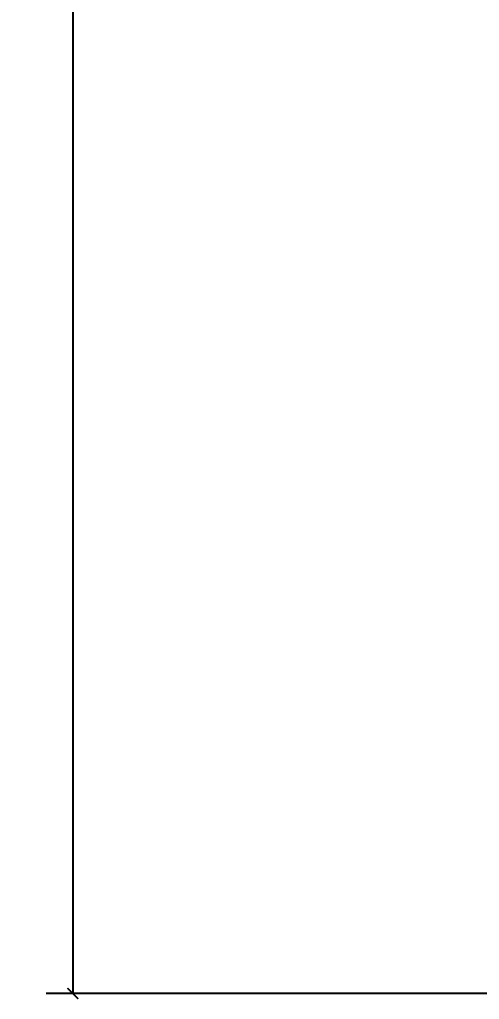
# Model space of a CAD drawing. Header units: millimetres. Extents: x 2509 to 128734, y 2492 to 91667.
# Drawn here: x 109830 to 110903, y 40280 to 42568 of the extents above; entities that cross this region are included whole.
import ezdxf

# ---------------------------------------------------------------- set-up
doc = ezdxf.new("R2010")
doc.units = ezdxf.units.MM
doc.styles.add('DIM_FONT', font='SIMPLEX.shx', dxfattribs={"width": 0.8})
doc.dimstyles.new('DIMN25', dxfattribs={"dimscale": 0.25, "dimtxt": 300, "dimasz": 100, "dimexe": 250, "dimexo": 300, "dimgap": 150, "dimtad": 1, "dimdec": 0, "dimzin": 0, "dimdsep": 46, "dimtxsty": 'DIM_FONT', "dimblk": 'ARCHTICK', "dimcen": 0.09, "dimclrt": 7, "dimazin": 2, "dimtfac": 1, "dimtdec": 0, "dimtix": 1, "dimtmove": 2, "dimatfit": 3, "dimfxl": 1, "dimtolj": 1, "dimtzin": 0, "dimarcsym": 0})

# ---------------------------------------------------------------- blocks, each defined once
blk = doc.blocks.new('_ArchTick')
at = {"color": 0, "linetype": 'ByBlock', "const_width": 0.15}
blk.add_lwpolyline([(-0.5, -0.5), (0.5, 0.5)], dxfattribs=at)
blk = doc.blocks.new('*D271')
at = {"color": 0, "lineweight": -2, "transparency": 16777216}
for p, q in [((111690.6, 46385.9), (109892.2, 46385.9)), ((109954.7, 46385.9), (109954.7, 40293.9)), ((111473.7, 40293.9), (109892.2, 40293.9))]:
    blk.add_line(p, q, dxfattribs=at)
at = {"layer": 'DEFPOINTS', "color": 0, "transparency": 16777216}
for p in [(111765.6, 46385.9), (109954.7, 40293.9), (111548.7, 40293.9)]:
    blk.add_point(p, dxfattribs=at)
at = {"color": 0, "lineweight": -2, "transparency": 16777216, "xscale": 25, "yscale": 25, "zscale": 25}
for p, rotation in [((109954.7, 46385.9), 90), ((109954.7, 40293.9), 270)]:
    blk.add_blockref('_ArchTick', p, dxfattribs=dict(at, rotation=rotation))
at = {"color": 7, "transparency": 16777216, "insert": (109879.7, 43339.9), "char_height": 75, "attachment_point": 5, "rotation": 90, "style": 'DIM_FONT'}
blk.add_mtext('\\A1;6092', dxfattribs=at)

msp = doc.modelspace()

# ---------------------------------------------------------------- dimensions: what is measured, and where the dimension line sits
dim = msp.add_linear_dim(base=(109954.669, 40293.947), p1=(111765.58, 46385.898), p2=(111548.738, 40293.947), angle=90, dimstyle='DIMN25')
dim.commit()
dim.dimension.update_dxf_attribs({"geometry": '*D271', "text_midpoint": (109879.669, 43339.922)})

doc.saveas('drawing.dxf')
